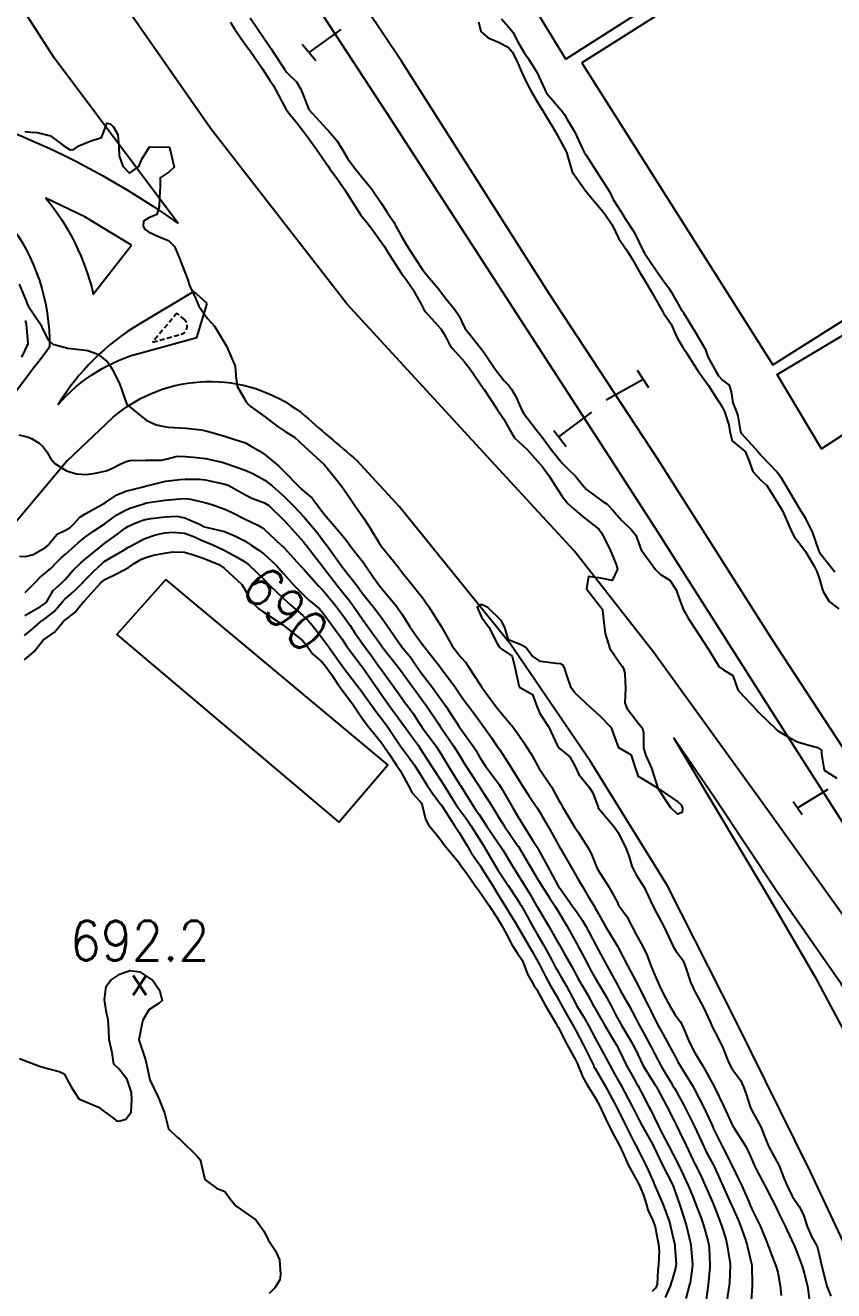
# Model space of a CAD drawing. Header units: metres. Extents: x 292545 to 299085, y 7450245 to 7463078.
# Drawn here: x 296655.1 to 296736.6, y 7454166.3 to 7454293.8 of the extents above; entities that cross this region are included whole.
import ezdxf
from ezdxf.enums import TextEntityAlignment as Align

# ---------------------------------------------------------------- set-up
doc = ezdxf.new("R2010")
doc.units = ezdxf.units.M
doc.linetypes.add('DASHED', pattern=[0.75, 0.5, -0.25])
for name, color, linetype in [('Canteiro', 45, 'DASHED'), ('Cotas', 45, 'Continuous'), ('Curvas de Nivel 1m', 11, 'Continuous'), ('Curvas de Nivel 5m', 15, 'Continuous'), ('Edificações', 30, 'Continuous'), ('Linha Férrea', 20, 'Continuous'), ('Pontos Cotados', 45, 'Continuous'), ('Pórtico', 62, 'Continuous'), ('Vias Primárias', 230, 'Continuous')]:
    doc.layers.add(name, color=color, linetype=linetype)
doc.styles.add('Style-STANDARD', font='STANDARD.shx')

# ---------------------------------------------------------------- blocks, each defined once
blk = doc.blocks.new('ELVTXT_56')
at = {"layer": 'Pontos Cotados', "linetype": 'Continuous', "style": 'Style-STANDARD'}
for s, height, p in [('692.2', 4, (0, 4)), ('x', 3, (0, 0))]:
    blk.add_text(s, height=height, dxfattribs=at).set_placement(p, align=Align.MIDDLE_CENTER)

msp = doc.modelspace()

# ---------------------------------------------------------------- linework, layer by layer
at = {"layer": 'Canteiro'}
msp.add_lwpolyline([(296670.42, 7454264.84), (296667.96, 7454261.91), (296670.81, 7454262.7, 0.575832), (296671.2, 7454264.17), (296670.42, 7454264.84)], format="xyb", dxfattribs=at)
at = {"layer": 'Curvas de Nivel 1m', "flags": 128}
for points, elevation in [([(296675.81, 7454294.17), (296676.05, 7454293.74), (296676.2, 7454293.49), (296676.85, 7454292.54), (296677.64, 7454291.47), (296677.78, 7454291.28), (296679.03, 7454289.46), (296679.74, 7454288.36), (296680.1, 7454287.81), (296680.32, 7454287.44), (296680.99, 7454286.16), (296681.39, 7454285.43), (296681.7, 7454284.99), (296682.4, 7454284.13), (296682.98, 7454283.41), (296683.28, 7454283.01), (296683.67, 7454282.48), (296684.46, 7454281.39), (296685.64, 7454279.66), (296685.83, 7454279.38), (296686.58, 7454278.32), (296687.25, 7454277.36), (296687.61, 7454276.83), (296688.53, 7454275.34), (296688.95, 7454274.71), (296689.57, 7454273.94), (296690.05, 7454273.33), (296691.28, 7454271.58), (296691.46, 7454271.31), (296691.54, 7454271.19), (296692.73, 7454269.29), (296693.04, 7454268.82), (296693.5, 7454268.23), (296694.16, 7454267.27), (296695.01, 7454265.73), (296695.26, 7454265.26), (296695.47, 7454264.98), (296697, 7454263.24), (296697.44, 7454262.56), (296697.88, 7454261.68), (296698.21, 7454261.23), (296699.4, 7454259.93), (296699.97, 7454259.2), (296701.27, 7454257.29), (296701.34, 7454257.19), (296701.37, 7454257.14), (296702.65, 7454255.18), (296703.34, 7454254.14), (296703.89, 7454253.16), (296704.44, 7454252.28), (296705.31, 7454251.48), (296705.66, 7454251.14), (296707.28, 7454249.31), (296707.43, 7454249.12), (296707.9, 7454248.48), (296708.77, 7454247.1), (296709.25, 7454246.32), (296709.79, 7454245.65), (296710.43, 7454245.08), (296711.22, 7454244.42), (296712.93, 7454243.05), (296713.2, 7454242.71), (296714.05, 7454241.04), (296714.69, 7454239.51), (296714.8, 7454239.03), (296714.27, 7454237.91), (296713.14, 7454238.13), (296711.89, 7454238.31), (296711.69, 7454237.06), (296713.11, 7454235.25), (296713.26, 7454235.05), (296713.3, 7454234.86), (296713.5, 7454233.05), (296713.56, 7454232.56), (296714.05, 7454231.04), (296715.05, 7454229.56), (296715.28, 7454229.26), (296715.4, 7454229.02), (296715.55, 7454228.51), (296715.6, 7454227.02), (296715.55, 7454225.58), (296715.74, 7454225.02), (296716.97, 7454223.46), (296717.33, 7454223), (296717.43, 7454222.53), (296717.44, 7454220.99), (296717.67, 7454220.26), (296718.25, 7454218.99), (296718.89, 7454216.98), (296720.88, 7454215.6), (296721.22, 7454215.3), (296721.37, 7454214.95), (296721.32, 7454214.5), (296720.86, 7454214.35), (296720.2, 7454214.97), (296718.89, 7454216.98), (296716.91, 7454218.14), (296716.61, 7454219), (296716.22, 7454220.3), (296714.94, 7454221.03), (296714.22, 7454223.04), (296712.98, 7454224.3), (296712.13, 7454225.06), (296711, 7454226.12), (296710.5, 7454226.57), (296710.15, 7454227.08), (296709.67, 7454228.46), (296709.47, 7454229.09), (296709.31, 7454229.36), (296709.05, 7454229.49), (296708.63, 7454229.52), (296707.05, 7454229.74), (296706.21, 7454230.29), (296705.56, 7454231.14), (296705.07, 7454231.42), (296703.83, 7454231.92), (296703.44, 7454233.16), (296703.09, 7454233.86), (296701.75, 7454235.18), (296701.12, 7454235.46), (296700.68, 7454235.2), (296701.1, 7454234.21), (296701.85, 7454233.18), (296702.69, 7454231.55), (296702.93, 7454231.17), (296703.06, 7454231.05), (296704.18, 7454230.28), (296704.46, 7454229.16), (296704.85, 7454227.32), (296704.94, 7454227.15), (296705.01, 7454227.1), (296706.26, 7454226.39), (296706.73, 7454225.12), (296706.98, 7454224.5), (296707.88, 7454223.11), (296708.73, 7454221.31), (296708.85, 7454221.1), (296708.94, 7454221), (296709.99, 7454220.14), (296710.57, 7454219.08), (296710.91, 7454218.34), (296711.96, 7454217.06), (296712.34, 7454216.51), (296712.85, 7454215.05), (296712.85, 7454215.03), (296712.87, 7454215), (296714.52, 7454213.03), (296714.85, 7454212.54), (296715.63, 7454211.02), (296715.95, 7454210.15), (296716.29, 7454209.01), (296716.79, 7454208.05), (296717.5, 7454206.99), (296718.14, 7454205.61), (296718.43, 7454204.98), (296718.75, 7454204.4), (296719.52, 7454202.97), (296720.23, 7454201.44), (296720.45, 7454200.96), (296720.7, 7454200.57), (296721.38, 7454199.64), (296721.65, 7454198.95), (296722.17, 7454197.43), (296722.39, 7454196.93), (296722.47, 7454196.75), (296722.65, 7454196.41), (296723.45, 7454194.92), (296724.13, 7454193.41), (296724.35, 7454192.91), (296724.61, 7454192.41), (296725.38, 7454190.9), (296725.94, 7454189.52), (296726.23, 7454188.89), (296726.56, 7454188.38), (296727.21, 7454187.54), (296727.52, 7454186.88), (296727.78, 7454186.13), (296728.19, 7454184.86), (296728.28, 7454184.63), (296728.51, 7454184.2), (296729.25, 7454182.85), (296729.76, 7454181.57), (296730.06, 7454180.84), (296730.46, 7454180.08), (296731.13, 7454178.83), (296731.58, 7454177.68), (296731.93, 7454176.82), (296732.41, 7454175.87), (296733.1, 7454174.81), (296733.55, 7454173.97), (296733.91, 7454172.8), (296734.36, 7454171.79), (296734.94, 7454170.78), (296735.13, 7454169.99), (296735.39, 7454168.78), (296735.78, 7454167.31), (296735.91, 7454166.77), (296736.29, 7454165.77)], 683), ([(296677.81, 7454294.58), (296678.55, 7454293.46), (296679.79, 7454291.66), (296679.88, 7454291.54), (296679.93, 7454291.45), (296680.13, 7454291.09), (296681.24, 7454289.43), (296681.45, 7454289.12), (296681.75, 7454288.8), (296682.46, 7454288.14), (296682.89, 7454287.41), (296683.66, 7454285.44), (296683.68, 7454285.4), (296685.51, 7454283.38), (296685.68, 7454283.2), (296686.52, 7454282.22), (296687.06, 7454281.36), (296687.65, 7454280.39), (296688.42, 7454279.34), (296689.62, 7454277.87), (296690.05, 7454277.33), (296691.03, 7454275.88), (296691.39, 7454275.31), (296691.58, 7454275.05), (296692.28, 7454274.01), (296692.65, 7454273.29), (296692.97, 7454272.7), (296693.55, 7454271.72), (296693.81, 7454271.28), (296694.31, 7454270.5), (296695.14, 7454269.26), (296695.51, 7454268.78), (296696.8, 7454267.25), (296697.48, 7454266.33), (296698.37, 7454265.23), (296698.83, 7454264.6), (296699.44, 7454263.31), (296699.49, 7454263.21), (296699.68, 7454262.97), (296701.12, 7454261.19), (296701.42, 7454260.79), (296702.48, 7454259.18), (296703.38, 7454258.03), (296703.81, 7454257.59), (296704.13, 7454257.16), (296704.59, 7454256.38), (296705.14, 7454255.14), (296705.35, 7454254.77), (296706.59, 7454253.13), (296707.31, 7454252.19), (296708.13, 7454251.11), (296709.28, 7454249.7), (296709.57, 7454249.39), (296709.88, 7454249.09), (296710.58, 7454248.4), (296711.26, 7454247.58), (296711.68, 7454247.07), (296713.24, 7454245.92), (296713.78, 7454245.59), (296714.31, 7454245.03), (296715.22, 7454243.98), (296716.22, 7454243.01), (296716.64, 7454242.45), (296717.18, 7454241), (296718.64, 7454238.99), (296719.15, 7454238.51), (296720.09, 7454237.92), (296720.73, 7454236.96), (296720.83, 7454236.66), (296721.12, 7454235.82), (296721.45, 7454234.95), (296721.94, 7454234.11), (296722.7, 7454232.93), (296723.08, 7454232.36), (296724, 7454230.92), (296725.04, 7454229.18), (296725.48, 7454228.9), (296726.44, 7454228.31), (296726.95, 7454226.88), (296726.97, 7454226.84), (296727.01, 7454226.79), (296728.8, 7454224.86), (296728.99, 7454224.66), (296730.85, 7454222.84), (296730.96, 7454222.76), (296732.19, 7454222.05), (296732.95, 7454221.63), (296734.57, 7454221.17), (296734.95, 7454221.07), (296735.35, 7454220.79), (296735.35, 7454220.38), (296735.62, 7454218.78), (296736.91, 7454217.96)], 682), ([(296700.81, 7454294.2), (296701.03, 7454293.2), (296701.79, 7454292.59), (296702.83, 7454292.13), (296703.78, 7454291.62), (296704.18, 7454291.16), (296704.66, 7454290.26), (296705.15, 7454289.15), (296705.74, 7454287.89), (296706.14, 7454287.14), (296706.76, 7454286.08), (296707.34, 7454285.12), (296707.7, 7454284.56), (296708.24, 7454283.66), (296708.55, 7454283.11), (296709.65, 7454281.12), (296709.67, 7454281.09), (296709.68, 7454281.06), (296710.23, 7454279.08), (296711.61, 7454277.13), (296711.67, 7454277.07), (296711.93, 7454276.75), (296713.36, 7454275.05), (296713.58, 7454274.77), (296714.26, 7454273.73), (296714.61, 7454273.03), (296714.92, 7454272.4), (296715.55, 7454271.46), (296715.84, 7454271.02), (296716.31, 7454270.23), (296717.04, 7454269), (296717.51, 7454268.22), (296718.23, 7454266.99), (296719.24, 7454265.21), (296719.37, 7454264.98), (296719.46, 7454264.84), (296720.22, 7454263.73), (296720.56, 7454262.96), (296720.81, 7454262.34), (296721.43, 7454261.34), (296721.69, 7454260.95), (296722.15, 7454260.2), (296722.98, 7454258.93), (296723.39, 7454258.37), (296723.99, 7454257.53), (296724.39, 7454256.92), (296725.35, 7454255.39), (296725.59, 7454254.91), (296726.02, 7454253.59), (296726.12, 7454252.9), (296726.38, 7454251.96), (296727.31, 7454251.21), (296727.66, 7454250.88), (296727.98, 7454250.18), (296728.45, 7454248.87), (296729.26, 7454248.01), (296729.86, 7454247.45), (296730.27, 7454246.84), (296731.23, 7454245.26), (296731.46, 7454244.83), (296731.99, 7454243.61), (296732.34, 7454242.82), (296732.64, 7454242.26), (296733.19, 7454241.6), (296733.74, 7454240.8), (296734.63, 7454239.33), (296734.9, 7454238.79), (296735.15, 7454238.04), (296735.43, 7454237.08), (296735.53, 7454236.78), (296736.14, 7454235.79), (296737.12, 7454235.03)], 681), ([(296655.09, 7454283.15), (296655.68, 7454283.06), (296656.34, 7454283.05), (296657.67, 7454282.71), (296659.03, 7454281.7), (296659.66, 7454281.28), (296660.02, 7454281.32), (296660.52, 7454281.68), (296661.67, 7454282.18), (296662.81, 7454282.52), (296663.25, 7454283.64), (296663.35, 7454283.98), (296663.69, 7454283.9), (296663.99, 7454283.64), (296664.46, 7454282.85), (296664.56, 7454281.63), (296664.58, 7454280.7), (296664.97, 7454279.63), (296665.63, 7454278.95), (296666.59, 7454279.61), (296666.89, 7454280.35), (296667.66, 7454281.59), (296669.66, 7454281.57), (296670.13, 7454279.56), (296669.63, 7454279.09), (296668.73, 7454278.47), (296668.71, 7454277.58), (296668.67, 7454276.51), (296668.63, 7454275.58), (296668.4, 7454274.76), (296667.58, 7454274.44), (296667.06, 7454274.11), (296667, 7454273.6), (296667.22, 7454273.26), (296667.56, 7454273.03), (296668.62, 7454272.51), (296669.55, 7454272.15), (296670.17, 7454271.56), (296670.64, 7454270.44), (296670.98, 7454269.56), (296671.5, 7454268.18), (296671.65, 7454267.71), (296671.73, 7454267.55), (296672.29, 7454266.35), (296672.62, 7454265.53), (296673.46, 7454264.34), (296674.2, 7454263.51), (296675.42, 7454261.5), (296676.29, 7454259.49), (296676.36, 7454258.52), (296676.48, 7454257.49), (296677.36, 7454255.96), (296677.56, 7454255.68), (296677.79, 7454255.47), (296679.34, 7454254.35), (296680.5, 7454253.44), (296681.32, 7454252.92), (296682.25, 7454252.35), (296683.26, 7454251.4), (296683.28, 7454251.38), (296683.3, 7454251.36), (296683.67, 7454251.02), (296685.28, 7454249.54), (296685.43, 7454249.38), (296686.12, 7454248.52), (296687.03, 7454247.36), (296687.25, 7454247.04), (296687.93, 7454246.04), (296688.42, 7454245.34), (296689.22, 7454244.21), (296689.8, 7454243.32), (296690.77, 7454241.73), (296691.04, 7454241.31), (296691.18, 7454241.12), (296692.66, 7454239.29), (296693.15, 7454238.66), (296694.27, 7454237.27), (296694.66, 7454236.8), (296695.12, 7454236.22), (296695.8, 7454235.25), (296697.08, 7454233.24), (296698.19, 7454231.23), (296699.05, 7454230.15), (296699.48, 7454229.65), (296699.8, 7454229.21), (296701.02, 7454227.35), (296701.12, 7454227.19), (296701.38, 7454226.81), (296702.57, 7454225.17), (296702.99, 7454224.66), (296704.26, 7454223.16), (296704.95, 7454222.21), (296705.37, 7454221.56), (296705.64, 7454221.14), (296706.15, 7454220.35), (296706.82, 7454219.12), (296706.92, 7454218.95), (296708.16, 7454217.11), (296708.88, 7454215.79), (296709.12, 7454215.34), (296709.27, 7454215.1), (296709.88, 7454214.07), (296710.49, 7454213.08), (296710.84, 7454212.52), (296711.8, 7454211.07), (296712.16, 7454210.4), (296712.68, 7454209.05), (296712.8, 7454208.8), (296713.92, 7454207.04), (296714.76, 7454205.5), (296714.91, 7454205.19), (296715.02, 7454205.03), (296715.75, 7454204.03), (296716.3, 7454203.01), (296716.72, 7454202.17), (296717.35, 7454201), (296717.79, 7454200.09), (296718.21, 7454198.99), (296718.67, 7454197.89), (296719.08, 7454196.98), (296719.47, 7454196.15), (296720.1, 7454194.97), (296720.62, 7454194.14), (296721.11, 7454193.45), (296721.39, 7454192.95), (296721.97, 7454191.56), (296722.27, 7454190.93), (296722.38, 7454190.73), (296722.58, 7454190.38), (296723.45, 7454188.92), (296724.54, 7454186.91), (296725.54, 7454184.9), (296726.41, 7454182.97), (296726.45, 7454182.89), (296726.49, 7454182.82), (296727.73, 7454180.87), (296727.99, 7454180.4), (296728.45, 7454179.32), (296728.65, 7454178.86), (296728.86, 7454178.44), (296729.7, 7454176.85), (296730.4, 7454175.48), (296730.72, 7454174.84), (296731.04, 7454174.18), (296731.69, 7454172.83), (296732.35, 7454171.45), (296732.63, 7454170.82), (296733.12, 7454169.6), (296733.41, 7454168.8), (296733.63, 7454168.11), (296733.95, 7454166.8), (296734.21, 7454164.85)], 684), ([(296655.11, 7454264.09), (296655.22, 7454263.74), (296655.38, 7454261.78), (296655.38, 7454261.74), (296654.74, 7454260.41)], 686), ([(296654.49, 7454252.57), (296655.31, 7454252.36), (296655.76, 7454252.19), (296656.53, 7454251.72), (296656.95, 7454251.37), (296657.29, 7454250.85), (296657.72, 7454250.14), (296658.12, 7454249.7), (296659.27, 7454248.94), (296660.31, 7454248.63), (296661.27, 7454248.58), (296662.2, 7454248.72), (296663.27, 7454248.93), (296663.78, 7454249.13), (296664.7, 7454249.63), (296665.29, 7454249.89), (296665.67, 7454249.99), (296667.29, 7454250.02), (296668.83, 7454250.03), (296669.29, 7454250.11), (296670.44, 7454250.41), (296671.29, 7454250.4), (296672.08, 7454250.33), (296673.29, 7454250.2), (296674.97, 7454249.82), (296675.29, 7454249.72), (296675.94, 7454249.49), (296677.28, 7454249.01), (296678.07, 7454248.67), (296679.26, 7454248), (296680, 7454247.44), (296681.24, 7454246.32), (296681.7, 7454245.89), (296682.15, 7454245.42), (296683.22, 7454244.26), (296683.99, 7454243.4), (296684.54, 7454242.73), (296685.19, 7454241.87), (296685.55, 7454241.38), (296686.55, 7454239.99), (296687.01, 7454239.36), (296687.16, 7454239.15), (296688.56, 7454237.34), (296688.81, 7454237.01), (296689.13, 7454236.6), (296690.15, 7454235.32), (296691.09, 7454234.06), (296691.62, 7454233.3), (296692.92, 7454231.44), (296693.02, 7454231.29), (296693.06, 7454231.24), (296693.94, 7454230.16), (296694.56, 7454229.27), (296695.03, 7454228.6), (296696.05, 7454227.25), (296697, 7454225.95), (296697.5, 7454225.23), (296698.51, 7454223.69), (296698.82, 7454223.22), (296698.97, 7454223.01), (296700.25, 7454221.2), (296700.52, 7454220.78), (296700.93, 7454220.06), (296701.51, 7454219.18), (296702.9, 7454217.32), (296702.99, 7454217.17), (296703.15, 7454216.91), (296704.15, 7454215.16), (296704.86, 7454213.94), (296705.17, 7454213.46), (296705.37, 7454213.14), (296706.24, 7454211.72), (296706.64, 7454211.12), (296706.71, 7454211.01), (296706.82, 7454210.81), (296707.76, 7454209.11), (296708.77, 7454207.21), (296708.84, 7454207.1), (296709.02, 7454206.85), (296710.29, 7454205.08), (296710.75, 7454204.45), (296711.29, 7454203.63), (296711.61, 7454203.07), (296712.66, 7454201.09), (296712.69, 7454201.05), (296712.7, 7454201.02), (296713.76, 7454199.04), (296714.66, 7454197.4), (296714.86, 7454197.03), (296715.11, 7454196.56), (296715.97, 7454195.02), (296716.62, 7454193.81), (296716.9, 7454193.29), (296717.05, 7454193), (296717.59, 7454192), (296718.15, 7454190.99), (296718.3, 7454190.7), (296718.57, 7454190.15), (296719.21, 7454188.97), (296720.17, 7454187.34), (296720.4, 7454186.96), (296720.54, 7454186.73), (296721.54, 7454184.95), (296722.49, 7454183.02), (296722.52, 7454182.97), (296722.53, 7454182.94), (296722.56, 7454182.87), (296723.47, 7454180.92), (296723.79, 7454180.26), (296724.44, 7454179.04), (296724.51, 7454178.91), (296724.57, 7454178.78), (296725.41, 7454176.9), (296726.26, 7454175.03), (296726.32, 7454174.89), (296726.39, 7454174.73), (296726.96, 7454173.46), (296727.2, 7454172.88), (296727.67, 7454171.55), (296727.88, 7454170.87), (296728.32, 7454169.03), (296728.36, 7454168.91), (296728.36, 7454168.87), (296728.38, 7454166.94), (296728.38, 7454166.87), (296728.38, 7454166.79), (296728.28, 7454165.32)], 686), ([(296654.56, 7454240.36), (296655.17, 7454240.31), (296655.94, 7454240.5), (296657.18, 7454241.23), (296657.44, 7454241.45), (296657.65, 7454241.71), (296658.34, 7454242.56), (296659.2, 7454242.97), (296659.66, 7454243.23), (296660.09, 7454243.68), (296660.62, 7454244.27), (296661.22, 7454244.63), (296663.04, 7454245.64), (296663.23, 7454245.77), (296664.36, 7454246.52), (296665.25, 7454246.88), (296667, 7454247.34), (296667.25, 7454247.4), (296667.92, 7454247.58), (296668.98, 7454247.85), (296669.26, 7454247.9), (296670.73, 7454248.08), (296671.26, 7454248.12), (296672.69, 7454248.1), (296673.26, 7454248.04), (296675.12, 7454247.63), (296675.25, 7454247.61), (296675.57, 7454247.5), (296677.24, 7454246.55), (296677.95, 7454246.18), (296679.24, 7454245.73), (296679.68, 7454245.45), (296681.21, 7454243.94), (296681.7, 7454243.43), (296683.19, 7454241.74), (296683.34, 7454241.56), (296683.46, 7454241.41), (296684.21, 7454240.43), (296685.06, 7454239.38), (296685.16, 7454239.25), (296686.58, 7454237.37), (296687.13, 7454236.68), (296687.72, 7454235.95), (296688.17, 7454235.34), (296689.09, 7454234.02), (296689.59, 7454233.32), (296690.88, 7454231.5), (296691.01, 7454231.31), (296691.03, 7454231.28), (296691.06, 7454231.24), (296692.6, 7454229.29), (296693.03, 7454228.71), (296694.07, 7454227.27), (296694.48, 7454226.74), (296695, 7454226.04), (296695.56, 7454225.25), (296696.79, 7454223.42), (296696.92, 7454223.24), (296696.97, 7454223.16), (296698.29, 7454221.23), (296698.93, 7454220.21), (296699.3, 7454219.59), (296699.53, 7454219.21), (296700.72, 7454217.37), (296700.84, 7454217.19), (296700.86, 7454217.16), (296700.89, 7454217.11), (296702.13, 7454215.18), (296702.86, 7454214.01), (296703.4, 7454213.16), (296704.68, 7454211.29), (296704.78, 7454211.15), (296704.82, 7454211.09), (296705.55, 7454209.88), (296705.98, 7454209.13), (296706.78, 7454207.75), (296707.17, 7454207.12), (296707.96, 7454205.91), (296708.49, 7454205.1), (296708.75, 7454204.68), (296709.69, 7454203.09), (296710.71, 7454201.28), (296710.82, 7454201.08), (296711.47, 7454199.85), (296711.87, 7454199.06), (296712.15, 7454198.53), (296712.66, 7454197.66), (296713.03, 7454197.05), (296713.56, 7454196.13), (296714.16, 7454195.03), (296714.62, 7454194.16), (296715.23, 7454193.02), (296716.17, 7454191.44), (296716.42, 7454191.01), (296716.58, 7454190.69), (296717.12, 7454189.55), (296717.41, 7454189), (296717.84, 7454188.27), (296718.54, 7454187.17), (296718.66, 7454186.98), (296718.83, 7454186.68), (296719.76, 7454184.97), (296720.5, 7454183.51), (296720.77, 7454182.96), (296721.03, 7454182.41), (296721.73, 7454180.95), (296722.45, 7454179.45), (296722.61, 7454179.1), (296722.69, 7454178.94), (296723.27, 7454177.76), (296723.65, 7454176.92), (296724.4, 7454175.19), (296724.52, 7454174.91), (296724.62, 7454174.68), (296725.29, 7454172.9), (296725.71, 7454171.54), (296725.86, 7454170.89), (296726.16, 7454169.05), (296726.17, 7454168.89), (296726.09, 7454167.11), (296726.06, 7454166.89), (296725.83, 7454165.34)], 687), ([(296655.12, 7454236.67), (296656.16, 7454237.72), (296656.62, 7454238.23), (296657.15, 7454238.64), (296657.74, 7454239.12), (296658.29, 7454239.7), (296658.71, 7454240.15), (296659.17, 7454240.54), (296659.79, 7454241.07), (296660.47, 7454241.68), (296660.85, 7454242.01), (296661.19, 7454242.29), (296662, 7454242.86), (296663.18, 7454243.64), (296663.21, 7454243.66), (296664.35, 7454244.5), (296665.23, 7454244.99), (296665.68, 7454245.17), (296666.98, 7454245.6), (296667.23, 7454245.68), (296667.35, 7454245.71), (296669.24, 7454245.99), (296670.69, 7454246.11), (296671.24, 7454246.14), (296671.79, 7454246.1), (296673.24, 7454245.76), (296674.02, 7454245.51), (296675.23, 7454245.07), (296675.98, 7454244.73), (296677.21, 7454244.11), (296678.55, 7454243.46), (296678.98, 7454243.23), (296679.2, 7454243.07), (296680.96, 7454241.43), (296681.18, 7454241.21), (296682.84, 7454239.41), (296683.16, 7454239.06), (296684.65, 7454237.39), (296684.89, 7454237.15), (296685.13, 7454236.91), (296686.39, 7454235.37), (296687.1, 7454234.44), (296687.87, 7454233.35), (296688.35, 7454232.62), (296689.07, 7454231.59), (296689.26, 7454231.33), (296690.02, 7454230.29), (296690.73, 7454229.31), (296691.04, 7454228.89), (296692.17, 7454227.3), (296693, 7454226.14), (296693.36, 7454225.65), (296693.65, 7454225.28), (296694.22, 7454224.5), (296694.97, 7454223.32), (296695.01, 7454223.26), (296695.14, 7454223.09), (296696.49, 7454221.24), (296696.94, 7454220.56), (296697.73, 7454219.23), (296698.89, 7454217.36), (296698.99, 7454217.22), (296699.74, 7454216.06), (296700.27, 7454215.2), (296700.51, 7454214.83), (296700.86, 7454214.3), (296701.62, 7454213.18), (296702.83, 7454211.4), (296702.97, 7454211.17), (296703.24, 7454210.75), (296704.21, 7454209.16), (296704.79, 7454208.21), (296705.46, 7454207.14), (296705.96, 7454206.33), (296706.66, 7454205.12), (296706.69, 7454205.06), (296706.75, 7454204.96), (296707.85, 7454203.11), (296708.71, 7454201.62), (296709, 7454201.1), (296709.39, 7454200.39), (296710.13, 7454199.09), (296710.33, 7454198.73), (296710.67, 7454198.09), (296711.03, 7454197.44), (296711.25, 7454197.07), (296711.77, 7454196.19), (296712.4, 7454195.05), (296712.48, 7454194.9), (296712.63, 7454194.63), (296713.52, 7454193.04), (296714.59, 7454191.29), (296714.74, 7454191.03), (296714.9, 7454190.71), (296715.73, 7454189.02), (296716.55, 7454187.53), (296716.74, 7454187.2), (296716.86, 7454187.01), (296717.22, 7454186.31), (296717.91, 7454184.99), (296718.12, 7454184.59), (296718.5, 7454183.8), (296718.91, 7454182.98), (296719.35, 7454182.1), (296719.94, 7454180.97), (296720.45, 7454180), (296720.99, 7454178.95), (296721.51, 7454177.87), (296721.93, 7454176.94), (296722.41, 7454175.81), (296722.75, 7454174.93), (296723.2, 7454173.74), (296723.47, 7454172.92), (296723.9, 7454171.37), (296724, 7454170.92), (296724.04, 7454170.61), (296724.12, 7454168.91), (296724.12, 7454168.71), (296723.96, 7454166.92), (296723.75, 7454165.45)], 688), ([(296655.1, 7454234.37), (296656.68, 7454235.29), (296657.11, 7454235.56), (296657.2, 7454235.63), (296657.26, 7454235.71), (296657.95, 7454236.88), (296658.84, 7454237.69), (296659, 7454237.82), (296659.14, 7454237.98), (296659.92, 7454238.91), (296660.73, 7454239.67), (296660.96, 7454239.87), (296661.17, 7454240.05), (296663.16, 7454241.64), (296664.34, 7454242.48), (296665.21, 7454243.16), (296665.48, 7454243.35), (296666.05, 7454243.61), (296666.88, 7454243.94), (296667.22, 7454244.04), (296667.78, 7454244.15), (296669.22, 7454244.32), (296670.41, 7454244.36), (296671.21, 7454244.21), (296672.76, 7454243.53), (296673.06, 7454243.38), (296673.2, 7454243.31), (296673.49, 7454243.23), (296675.2, 7454242.83), (296676.32, 7454242.36), (296677.19, 7454241.91), (296677.46, 7454241.75), (296677.88, 7454241.47), (296678.68, 7454240.96), (296679.17, 7454240.59), (296680.4, 7454239.44), (296681.15, 7454238.61), (296682.18, 7454237.42), (296683.12, 7454236.47), (296683.68, 7454235.96), (296684.38, 7454235.39), (296684.77, 7454235.04), (296685.11, 7454234.64), (296686.04, 7454233.37), (296687.07, 7454231.97), (296687.31, 7454231.61), (296687.48, 7454231.35), (296688.13, 7454230.42), (296688.98, 7454229.34), (296689.04, 7454229.26), (296690.39, 7454227.32), (296690.65, 7454226.96), (296691, 7454226.45), (296691.81, 7454225.3), (296692.98, 7454223.7), (296693.15, 7454223.46), (296693.28, 7454223.29), (296694.15, 7454222.08), (296694.74, 7454221.26), (296694.82, 7454221.14), (296694.94, 7454220.97), (296696.03, 7454219.25), (296696.9, 7454217.9), (296697.33, 7454217.24), (296698.07, 7454216.04), (296698.6, 7454215.22), (296698.87, 7454214.84), (296699.56, 7454213.91), (296700.04, 7454213.2), (296700.83, 7454211.94), (296701.3, 7454211.19), (296702, 7454209.99), (296702.48, 7454209.17), (296702.8, 7454208.67), (296703.79, 7454207.16), (296704.76, 7454205.69), (296704.97, 7454205.36), (296705.1, 7454205.14), (296705.69, 7454204.08), (296706.21, 7454203.13), (296706.72, 7454202.25), (296707.38, 7454201.11), (296708.18, 7454199.62), (296708.45, 7454199.1), (296708.53, 7454198.95), (296708.68, 7454198.69), (296709.27, 7454197.7), (296709.62, 7454197.09), (296710.63, 7454195.16), (296710.67, 7454195.11), (296710.68, 7454195.08), (296711.43, 7454193.88), (296711.88, 7454193.06), (296712.59, 7454191.71), (296712.96, 7454191.05), (296713.4, 7454190.22), (296714.03, 7454189.04), (296714.55, 7454188.13), (296715.17, 7454187.02), (296715.89, 7454185.65), (296716.21, 7454185.01), (296716.51, 7454184.45), (296717, 7454183.51), (296717.27, 7454183), (296718.3, 7454181.15), (296718.39, 7454180.98), (296718.42, 7454180.93), (296718.46, 7454180.83), (296719.36, 7454178.97), (296720.34, 7454177.04), (296720.38, 7454176.96), (296720.42, 7454176.86), (296721.08, 7454174.95), (296721.44, 7454173.89), (296721.73, 7454172.95), (296722.17, 7454171.11), (296722.2, 7454170.94), (296722.33, 7454169.34), (296722.36, 7454168.97), (296722.35, 7454168.94), (296722.32, 7454168.63), (296722.12, 7454167.13), (296722.08, 7454166.94), (296721.68, 7454165.54)], 689), ([(296655.04, 7454229.9), (296656.04, 7454230.74), (296656.79, 7454231.72), (296656.92, 7454231.87), (296657.07, 7454231.97), (296658.09, 7454232.68), (296658.91, 7454233.69), (296658.99, 7454233.79), (296659.09, 7454233.87), (296660.12, 7454234.66), (296660.94, 7454235.67), (296661.02, 7454235.76), (296661.11, 7454235.86), (296662.75, 7454237.65), (296662.94, 7454237.84), (296663.14, 7454237.98), (296664.26, 7454238.52), (296665.15, 7454238.99), (296665.55, 7454239.22), (296666.11, 7454239.61), (296666.77, 7454240), (296667.17, 7454240.19), (296668.04, 7454240.46), (296669.17, 7454240.65), (296669.96, 7454240.78), (296671.17, 7454240.75), (296672.1, 7454240.47), (296673.17, 7454240.12), (296674.63, 7454239.51), (296675.16, 7454239.14), (296676.96, 7454237.48), (296677.13, 7454237.23), (296677.71, 7454236.07), (296678.22, 7454235.46), (296678.68, 7454235.03), (296679.11, 7454234.72), (296681.09, 7454233.43), (296683.07, 7454231.85), (296683.43, 7454231.4), (296684.11, 7454230.46), (296685.05, 7454229.65), (296685.3, 7454229.38), (296685.99, 7454228.41), (296686.71, 7454227.36), (296687.01, 7454226.95), (296688.17, 7454225.35), (296688.98, 7454224.15), (296689.31, 7454223.67), (296689.57, 7454223.33), (296690.95, 7454221.65), (296691.2, 7454221.31), (296691.77, 7454220.47), (296692.55, 7454219.29), (296692.91, 7454218.74), (296693.72, 7454217.28), (296694.12, 7454216.51), (296694.88, 7454215.66), (296695.06, 7454215.45), (296695.14, 7454215.27), (296695.46, 7454213.86), (296695.78, 7454213.26), (296696.83, 7454211.95), (296697.39, 7454211.23), (296698.81, 7454209.47), (296698.91, 7454209.32), (296698.98, 7454209.22), (296699.63, 7454208.37), (296700.42, 7454207.2), (296700.58, 7454207), (296700.77, 7454206.77), (296701.85, 7454205.18), (296702.74, 7454203.81), (296703.13, 7454203.17), (296703.62, 7454202.27), (296704.2, 7454201.16), (296704.7, 7454200.39), (296705.19, 7454199.64), (296705.41, 7454199.14), (296705.75, 7454198.21), (296706.39, 7454197.12), (296706.66, 7454196.71), (296707.53, 7454195.11), (296708.61, 7454193.27), (296708.71, 7454193.1), (296708.83, 7454192.88), (296709.74, 7454191.09), (296710.57, 7454189.59), (296710.74, 7454189.26), (296710.82, 7454189.08), (296711.33, 7454187.85), (296711.76, 7454187.06), (296712.52, 7454185.83), (296712.96, 7454185.05), (296713.38, 7454184.17), (296713.9, 7454183.04), (296714.48, 7454181.95), (296714.97, 7454181.02), (296715.4, 7454180.08), (296715.88, 7454179.02), (296716.43, 7454178.04), (296716.8, 7454177.38), (296716.98, 7454177), (296717.43, 7454175.97), (296717.73, 7454174.99), (296717.86, 7454174.46), (296718.38, 7454173.4), (296718.54, 7454172.98), (296718.59, 7454172.75), (296718.94, 7454170.97), (296719.01, 7454170.31), (296718.94, 7454168.97), (296718.89, 7454168.4), (296718.8, 7454166.98), (296718.67, 7454166.6), (296718.29, 7454166.25)], 691), ([(296654.56, 7454189.74), (296656.56, 7454188.96), (296657.51, 7454188.67), (296658.55, 7454188.43), (296659.05, 7454188.19), (296659.33, 7454187.69), (296659.74, 7454186.88), (296660.52, 7454185.67), (296662.51, 7454184.82), (296664.1, 7454183.63), (296664.31, 7454183.45), (296664.49, 7454183.4), (296664.68, 7454183.43), (296665.28, 7454183.61), (296665.8, 7454184.31), (296665.87, 7454185.61), (296665.84, 7454186.3), (296665.4, 7454187.61), (296664.55, 7454188.69), (296664.07, 7454189.14), (296663.99, 7454189.63), (296663.9, 7454190.3), (296663.6, 7454191.63), (296663.54, 7454192.58), (296663.47, 7454193.64), (296663.31, 7454194.33), (296663.13, 7454195.64), (296663.29, 7454197), (296663.76, 7454197.63), (296664.67, 7454198.22), (296665.67, 7454198.61), (296666.67, 7454198.47), (296667.97, 7454197.59), (296668.65, 7454196.62), (296668.92, 7454195.58), (296668.63, 7454195.29), (296667.57, 7454194.64), (296666.97, 7454193.6), (296666.9, 7454193.31), (296666.59, 7454191.6), (296667.25, 7454189.59), (296667.45, 7454188.7), (296667.68, 7454187.59), (296668.52, 7454185.82), (296668.63, 7454185.58), (296669.17, 7454184.24), (296669.34, 7454183.57), (296669.57, 7454182.65), (296670.48, 7454181.76), (296670.74, 7454181.55), (296672.45, 7454179.88), (296672.76, 7454179.53), (296672.84, 7454179.13), (296673.23, 7454177.52), (296674.41, 7454176.65), (296675.24, 7454176.33), (296675.86, 7454175.49), (296676.39, 7454174.86), (296678.37, 7454173.46), (296679.2, 7454172.28), (296679.6, 7454171.45), (296680.34, 7454170.34), (296680.74, 7454169.43), (296680.84, 7454167.97), (296680.78, 7454167.43), (296680.29, 7454166.6), (296679.71, 7454166.03)], 692)]:
    msp.add_lwpolyline(points, dxfattribs=dict(at, elevation=elevation))
at = {"layer": 'Curvas de Nivel 5m', "flags": 128}
for points, elevation in [([(296703.13, 7454294.48), (296703.81, 7454293.7), (296704.26, 7454293.16), (296704.77, 7454292.17), (296705.37, 7454291.14), (296705.77, 7454290.56), (296706.68, 7454289.13), (296707.48, 7454287.38), (296707.6, 7454287.12), (296707.73, 7454286.92), (296709.3, 7454285.1), (296709.46, 7454284.85), (296709.7, 7454284.42), (296710.5, 7454283.08), (296711.2, 7454281.54), (296711.44, 7454281.07), (296711.65, 7454280.74), (296712.74, 7454279.06), (296713.62, 7454277.67), (296713.88, 7454277.31), (296714.02, 7454277.04), (296714.37, 7454276.27), (296715.17, 7454275.03), (296715.33, 7454274.77), (296715.58, 7454274.38), (296716.5, 7454273.01), (296717.37, 7454271.18), (296717.46, 7454271), (296717.54, 7454270.88), (296718.82, 7454268.99), (296719.5, 7454268), (296719.96, 7454267.43), (296720.23, 7454266.97), (296721.23, 7454265.19), (296721.41, 7454264.95), (296721.43, 7454264.91), (296721.46, 7454264.85), (296722.64, 7454262.94), (296723.43, 7454261.59), (296723.68, 7454261.18), (296723.75, 7454260.93), (296723.91, 7454260.42), (296724.74, 7454258.91), (296724.99, 7454258.51), (296725.38, 7454258.09), (296726.07, 7454257.59), (296726.27, 7454256.9), (296726.44, 7454255.81), (296726.8, 7454254.89), (296726.93, 7454254.48), (296727.22, 7454252.88), (296727.24, 7454252.8), (296727.32, 7454252.71), (296728.99, 7454250.86), (296729.3, 7454250.5), (296730.87, 7454248.84), (296731.06, 7454248.62), (296731.27, 7454248.3), (296732.15, 7454246.82), (296733.23, 7454245.03), (296733.36, 7454244.81), (296733.57, 7454244.46), (296734.43, 7454242.8), (296735.11, 7454240.86), (296735.14, 7454240.79), (296735.18, 7454240.73), (296736.72, 7454238.77)], 680), ([(296654.51, 7454267.75), (296655.24, 7454265.98), (296655.33, 7454265.74), (296655.47, 7454265.5), (296656.65, 7454263.72), (296656.9, 7454263.18), (296657.43, 7454262.13), (296657.92, 7454261.71), (296659.42, 7454261.32), (296660.89, 7454261.14), (296661.42, 7454261.08), (296662.46, 7454260.7), (296663.41, 7454259.94), (296663.62, 7454259.64), (296663.94, 7454259.09), (296664.66, 7454257.63), (296665.35, 7454255.62), (296667.33, 7454254.04), (296668.33, 7454253.58), (296669.32, 7454253.37), (296669.54, 7454253.35), (296671.32, 7454253.24), (296672.85, 7454253.06), (296673.32, 7454252.97), (296674.05, 7454252.78), (296675.31, 7454252.41), (296676.88, 7454251.91), (296677.31, 7454251.76), (296677.49, 7454251.67), (296677.83, 7454251.47), (296678.77, 7454250.93), (296679.29, 7454250.57), (296680.64, 7454249.44), (296681.27, 7454248.84), (296682.66, 7454247.41), (296682.95, 7454247.11), (296683.25, 7454246.86), (296684.04, 7454246.2), (296684.63, 7454245.39), (296685.22, 7454244.61), (296686.3, 7454243.37), (296687.19, 7454242.3), (296687.61, 7454241.78), (296687.92, 7454241.35), (296688.46, 7454240.63), (296689.17, 7454239.73), (296689.46, 7454239.33), (296690.17, 7454238.3), (296690.87, 7454237.31), (296691.13, 7454236.98), (296692.53, 7454235.3), (296693.1, 7454234.46), (296693.84, 7454233.28), (296694.35, 7454232.55), (296695.07, 7454231.57), (296695.3, 7454231.26), (296696.28, 7454230.02), (296696.89, 7454229.24), (296697.04, 7454229.04), (296698.38, 7454227.23), (296699, 7454226.34), (296699.47, 7454225.68), (296699.82, 7454225.21), (296700.33, 7454224.54), (296700.98, 7454223.66), (296701.31, 7454223.19), (296702.14, 7454221.99), (296702.7, 7454221.17), (296702.94, 7454220.82), (296704.04, 7454219.16), (296704.9, 7454217.74), (296705.26, 7454217.14), (296705.91, 7454216.16), (296706.61, 7454215.12), (296706.71, 7454214.97), (296706.87, 7454214.72), (296707.81, 7454213.11), (296708.83, 7454211.28), (296708.93, 7454211.1), (296709.1, 7454210.82), (296710.11, 7454209.09), (296710.79, 7454207.91), (296711.27, 7454207.07), (296711.83, 7454206.13), (296712.48, 7454205.05), (296712.57, 7454204.88), (296712.75, 7454204.55), (296713.61, 7454203.04), (296714.71, 7454201.2), (296714.8, 7454201.03), (296714.9, 7454200.83), (296715.85, 7454199.02), (296716.66, 7454197.52), (296716.93, 7454197.01), (296717.49, 7454195.85), (296717.93, 7454194.99), (296718.17, 7454194.53), (296718.62, 7454193.62), (296718.95, 7454192.98), (296719.38, 7454192.2), (296720.05, 7454190.97), (296720.57, 7454189.99), (296720.93, 7454189.32), (296721.15, 7454188.95), (296721.7, 7454188.08), (296722.4, 7454186.93), (296722.54, 7454186.67), (296723.44, 7454184.93), (296723.79, 7454184.21), (296724.37, 7454182.91), (296724.49, 7454182.63), (296725.35, 7454180.9), (296726.31, 7454179.03), (296726.38, 7454178.89), (296726.44, 7454178.76), (296727.05, 7454177.5), (296727.33, 7454176.88), (296728.06, 7454175.2), (296728.22, 7454174.86), (296728.27, 7454174.74), (296728.39, 7454174.49), (296729.19, 7454172.85), (296729.8, 7454171.4), (296730, 7454170.85), (296730.09, 7454170.6), (296730.33, 7454169.95), (296730.78, 7454168.84), (296730.97, 7454168.18), (296731.21, 7454166.83), (296731.29, 7454165.83)], 685), ([(296655.07, 7454232.35), (296655.82, 7454232.99), (296656.68, 7454233.72), (296657.1, 7454234.02), (296658.03, 7454234.77), (296658.82, 7454235.69), (296658.95, 7454235.86), (296659.12, 7454236.02), (296660.01, 7454236.8), (296660.9, 7454237.67), (296661.01, 7454237.79), (296661.14, 7454237.92), (296662, 7454238.81), (296662.91, 7454239.64), (296663.16, 7454239.83), (296664.29, 7454240.52), (296665.18, 7454241.03), (296665.55, 7454241.24), (296666.23, 7454241.61), (296666.83, 7454241.96), (296667.19, 7454242.13), (296668.27, 7454242.51), (296669.2, 7454242.71), (296669.99, 7454242.77), (296671.19, 7454242.65), (296672.01, 7454242.36), (296673.19, 7454241.82), (296673.95, 7454241.51), (296675.18, 7454240.96), (296676.36, 7454240.3), (296677.17, 7454239.83), (296677.38, 7454239.69), (296677.67, 7454239.47), (296679.14, 7454238.06), (296679.75, 7454237.44), (296681.12, 7454236.12), (296681.88, 7454235.42), (296683.1, 7454234.36), (296683.6, 7454233.9), (296684.03, 7454233.4), (296685.07, 7454232.05), (296685.58, 7454231.37), (296686.97, 7454229.43), (296687.03, 7454229.36), (296687.04, 7454229.34), (296688.55, 7454227.34), (296689.01, 7454226.73), (296689.6, 7454225.93), (296690.02, 7454225.32), (296690.42, 7454224.75), (296690.98, 7454224.03), (296691.52, 7454223.3), (296692.73, 7454221.51), (296692.88, 7454221.29), (296692.94, 7454221.2), (296693.76, 7454220.11), (296694.34, 7454219.27), (296694.91, 7454218.38), (296695.63, 7454217.25), (296696.14, 7454216.5), (296696.88, 7454215.5), (296697.06, 7454215.24), (296697.49, 7454214.61), (296698.39, 7454213.22), (296698.84, 7454212.51), (296699.61, 7454211.21), (296700.07, 7454210.46), (296700.81, 7454209.42), (296700.96, 7454209.19), (296701.22, 7454208.76), (296702.2, 7454207.18), (296702.76, 7454206.28), (296703.46, 7454205.16), (296704.6, 7454203.28), (296704.68, 7454203.15), (296704.73, 7454203.07), (296705.85, 7454201.13), (296706.16, 7454200.59), (296706.69, 7454199.66), (296706.97, 7454199.12), (296707.55, 7454197.99), (296708.04, 7454197.11), (296708.65, 7454196.03), (296709.17, 7454195.09), (296709.9, 7454193.8), (296710.31, 7454193.08), (296710.6, 7454192.55), (296711.38, 7454191.07), (296711.78, 7454190.27), (296712.38, 7454189.05), (296712.44, 7454188.93), (296712.56, 7454188.72), (296713.52, 7454187.04), (296714.52, 7454185.23), (296714.62, 7454185.03), (296714.74, 7454184.8), (296715.62, 7454183.02), (296716.47, 7454181.34), (296716.63, 7454181.01), (296717.25, 7454179.8), (296717.65, 7454178.99), (296717.9, 7454178.46), (296718.43, 7454177.26), (296718.55, 7454176.98), (296718.65, 7454176.75), (296719.42, 7454174.97), (296720.02, 7454173.32), (296720.12, 7454172.96), (296720.36, 7454171.93), (296720.57, 7454170.96), (296720.6, 7454170.71), (296720.71, 7454168.96), (296720.67, 7454168.6), (296720.31, 7454167.42), (296720.2, 7454167.06), (296720.18, 7454166.96), (296719.6, 7454165.65)], 690)]:
    msp.add_lwpolyline(points, dxfattribs=dict(at, elevation=elevation))
at = {"layer": 'Edificações'}
for points in [[(296754.29, 7454317.3), (296711.21, 7454290.07), (296730.46, 7454259.61), (296773.54, 7454286.83)], [(296669.3, 7454237.99), (296664.35, 7454232.45), (296686.72, 7454213.53), (296691.66, 7454219.33)]]:
    msp.add_lwpolyline(points, close=True, dxfattribs=at)
at = {"layer": 'Linha Férrea', "linetype": 'Continuous'}
for points in [[(296609.89, 7454410.99), (296628.63, 7454382.18), (296650.56, 7454347.76), (296671.87, 7454315.12), (296691.55, 7454284.98), (296714.32, 7454249.85), (296718.57, 7454243.23), (296730.63, 7454224.26), (296741.77, 7454206.8), (296758.39, 7454181.15), (296774.9, 7454155.28), (296789.69, 7454132.19), (296801.76, 7454113.01), (296812.99, 7454095.34), (296829.77, 7454069.27), (296849.15, 7454038.21), (296869.37, 7454004.52), (296888.14, 7453970.96), (296899.21, 7453948.97), (296911.12, 7453924.01), (296921.51, 7453898.63)], [(296787.2, 7454143.7), (296769.88, 7454170.87), (296747.53, 7454204.45), (296743.36, 7454212.12), (296730.41, 7454231.94), (296718.89, 7454250.11), (296707.9, 7454266.84), (296693.05, 7454290.23), (296678.94, 7454311.29), (296664.4, 7454334.32), (296650.88, 7454354.79)]]:
    msp.add_lwpolyline(points, dxfattribs=at)
at = {"layer": 'Pórtico'}
for points in [[(296683.75, 7454291.1), (296686.97, 7454293.42)], [(296683.04, 7454291.93), (296684.42, 7454290.3)], [(296717.41, 7454258.15), (296713.67, 7454256.07)], [(296716.8, 7454259.08), (296717.94, 7454257.34)], [(296708.89, 7454252.37), (296712.22, 7454254.84)], [(296708.4, 7454253.01), (296709.64, 7454251.41)], [(296732.96, 7454214.99), (296736.05, 7454216.85)], [(296732.5, 7454215.64), (296733.43, 7454214.31)]]:
    msp.add_lwpolyline(points, dxfattribs=at)
at = {"layer": 'Vias Primárias'}
for points in [[(296702.09, 7454249.95), (296687.55, 7454265.76), (296673.83, 7454283.41), (296659.49, 7454304.01), (296646.31, 7454324.74), (296623.41, 7454359.7), (296597.5, 7454401.19)], [(296760.35, 7454162.33), (296754.87, 7454174), (296750.47, 7454183.18), (296746.04, 7454191.19), (296739.67, 7454201.18), (296729.91, 7454214.78), (296718.45, 7454230.67), (296710.44, 7454240.89), (296702.09, 7454249.95)], [(296760.87, 7454149.76), (296751.21, 7454171.61), (296747.45, 7454180.12), (296743.03, 7454188.3), (296737.34, 7454197.26), (296730.88, 7454206.54), (296724.62, 7454215.96), (296720.48, 7454222.01), (296725.35, 7454213.83), (296730.01, 7454206.02), (296734.68, 7454197.99), (296738.65, 7454190.57), (296741.86, 7454184.25), (296746.6, 7454173.89), (296751.64, 7454162.27)]]:
    msp.add_lwpolyline(points, dxfattribs=at)
for points in [[(296801.27, 7454249.95), (296783.88, 7454277.83, 0.310531), (296779.21, 7454279.67), (296735.36, 7454251.17), (296730.89, 7454258.65), (296773.52, 7454284.1, 0.537852), (296776.05, 7454289.57), (296760.27, 7454315.12, 0.519067), (296752.97, 7454318.12), (296709.59, 7454290.44), (296705.73, 7454296.76), (296749.37, 7454323.39, 0.499759), (296752.31, 7454329.68), (296748.02, 7454337.74), (296721.5, 7454386.47), (296716, 7454399.42)], [(296665.84, 7454271.69), (296661.13, 7454274.54), (296657.21, 7454276.43, -0.113587), (296661.99, 7454266.74), (296665.84, 7454271.69)], [(296673.46, 7454265.82), (296672.13, 7454267.01), (296666.68, 7454263.76, 0.122028), (296658.44, 7454255.62, -0.155219), (296667.05, 7454260.91), (296672.41, 7454262.37), (296673.46, 7454265.82)], [(296659.36, 7454249.95), (296663.99, 7454254.34, -0.355958), (296682.92, 7454254.81, -0.000411), (296688.59, 7454249.95, 4.4617)]]:
    msp.add_lwpolyline(points, format="xyb", dxfattribs=at)
msp.add_lwpolyline([(296670.53, 7454273.87), (296658.05, 7454290.57), (296646.91, 7454307.83, -0.369129), (296625.83, 7454289.22, -0.144916)], format="xyb", close=True, dxfattribs=at)
at = {"layer": 'Vias Primárias', "elevation": 680.58}
msp.add_lwpolyline([(296446.92, 7454291.91), (296467.14, 7454288.43, 0.017161), (296537, 7454279.34, 0.034509), (296595.46, 7454282.79, -0.00457), (296611.11, 7454284.33, -0.122428), (296642.48, 7454281.33, -0.345723), (296657.57, 7454261.4, -0.00191), (296648.86, 7454249.95, -16.520818)], format="xyb", dxfattribs=at)
at = {"layer": 'Vias Primárias', "elevation": 699.43}
for points in [[(296659.36, 7454249.95), (296653.44, 7454242.89), (296638.77, 7454223.86), (296624.62, 7454207.71), (296605.08, 7454183.96), (296590.37, 7454166.16), (296580.33, 7454153.44), (296568.56, 7454138.14), (296555.41, 7454122.86)], [(296738.63, 7454169.01), (296734.23, 7454178.36), (296726.74, 7454193.53), (296719.84, 7454207.12), (296712.1, 7454219.66), (296704.04, 7454231.49), (296692.84, 7454245.31), (296688.59, 7454249.95)]]:
    msp.add_lwpolyline(points, dxfattribs=at)

# ---------------------------------------------------------------- block references
at = {"layer": 'Pontos Cotados', "linetype": 'Continuous'}
msp.add_blockref('ELVTXT_56', (296666.66, 7454197.6, 692.16), dxfattribs=at)

# ---------------------------------------------------------------- texts
at = {"layer": 'Cotas', "style": 'Style-STANDARD'}
msp.add_text('690', height=4, rotation=315.0676, dxfattribs=at).set_placement((296681.35, 7454235.05, 690), align=Align.MIDDLE_CENTER)

doc.saveas('drawing.dxf')
